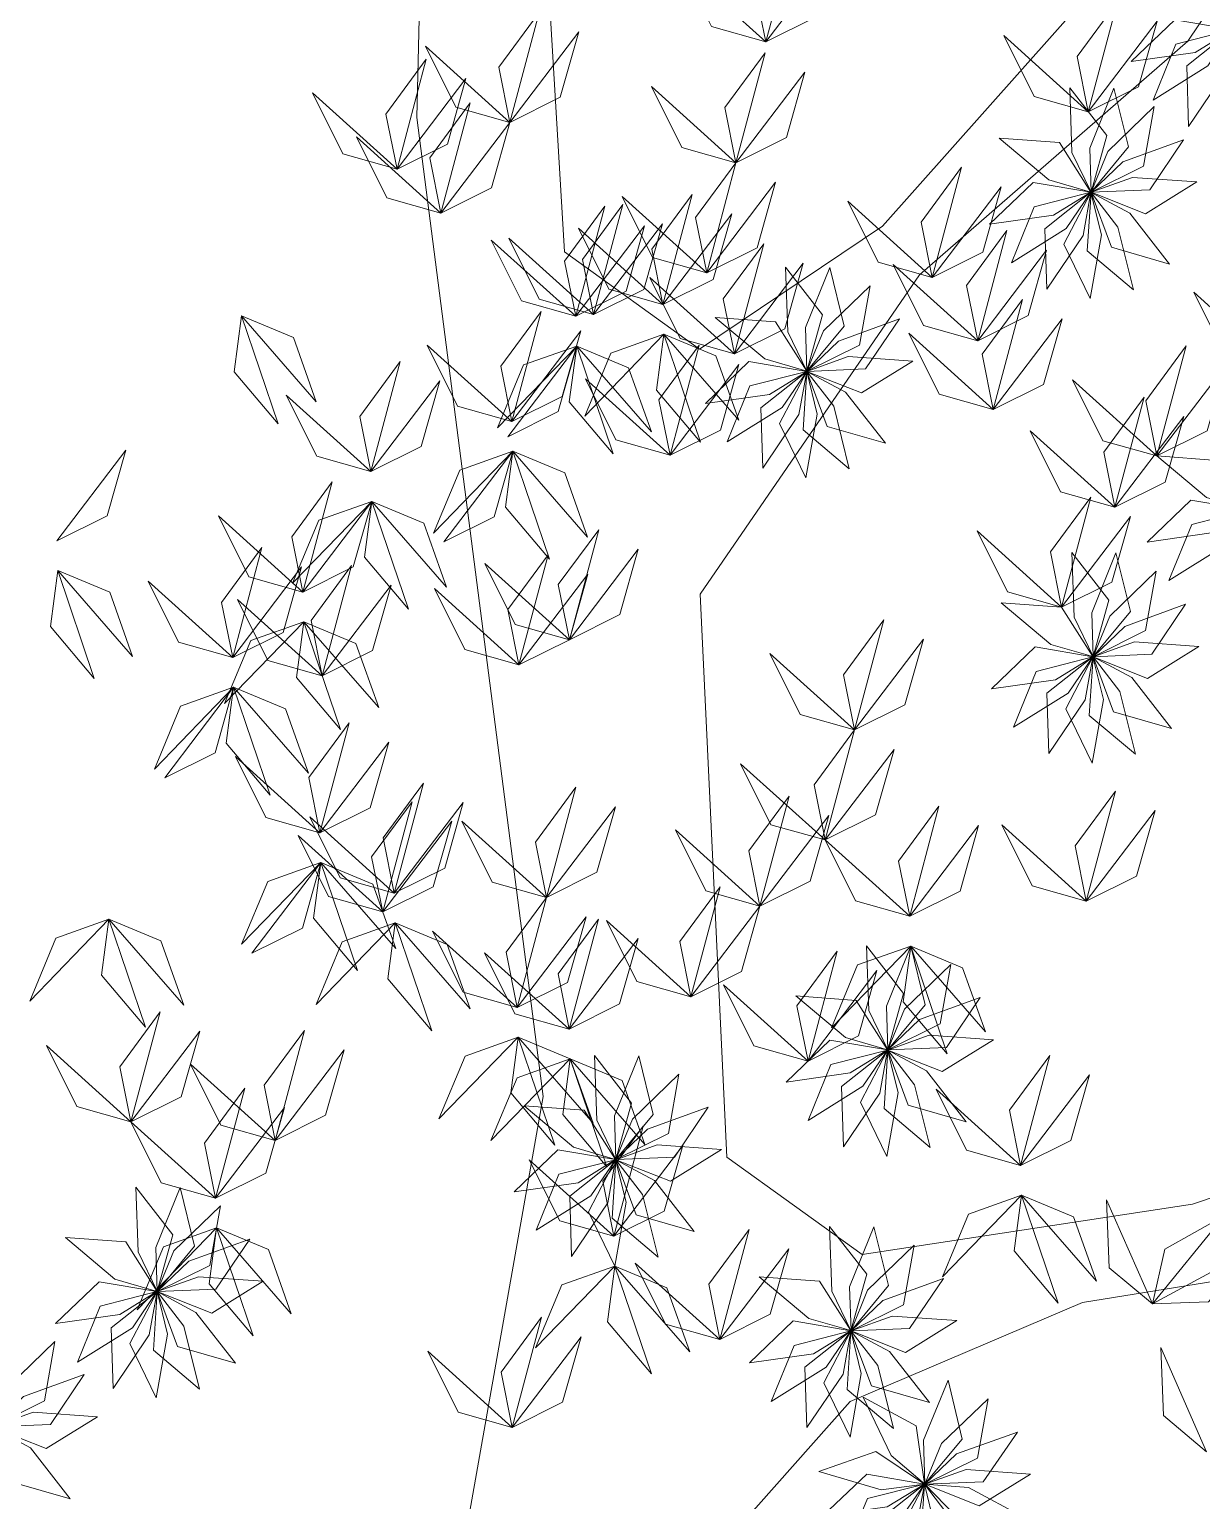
# Model space of a CAD drawing. Header units: inches. Extents: x 15 to 22798, y 21 to 21519.
# Drawn here: x 17731.5 to 17793.2, y 11151.6 to 11229.1 of the extents above; entities that cross this region are included whole.
import ezdxf

# ---------------------------------------------------------------- set-up
doc = ezdxf.new("R2010")
doc.units = ezdxf.units.IN
doc.header["$MEASUREMENT"] = 0
doc.layers.add('ARREDAMENTO', color=8, linetype='Continuous', lineweight=13)

msp = doc.modelspace()

# ---------------------------------------------------------------- linework, layer by layer
at = {"layer": 'ARREDAMENTO', "linetype": 'Continuous', "lineweight": 0}
for points in [[(17796.971, 11240.748), (17787.336, 11231.039), (17776.422, 11218.747), (17766.775, 11212.262), (17759.663, 11217.393), (17758.285, 11240.6), (17758.851, 11261.235), (17755.504, 11293.461), (17753.08, 11252.831), (17735.632, 11263.08), (17707.848, 11278.449), (17702.63, 11293.903), (17707.86, 11275.225), (17734.352, 11260.496), (17752.452, 11248.315), (17751.899, 11224.456), (17758.543, 11172.898), (17747.814, 11112.247)], [(17808.193, 11172.444), (17792.738, 11167.226), (17775.339, 11164.581), (17768.227, 11169.712), (17766.824, 11199.366), (17778.366, 11216.175), (17792.504, 11228.48), (17804.686, 11246.581)], [(17819.501, 11081.573), (17784.039, 11081.437), (17751.198, 11070.35), (17744.726, 11076.773), (17753.671, 11098.085), (17758.101, 11120.024), (17763.81, 11144.548), (17774.724, 11156.841), (17786.955, 11162.046), (17811.442, 11166.009)]]:
    msp.add_lwpolyline(points, dxfattribs=at)
at = {"layer": 'ARREDAMENTO', "lineweight": 0}
for points in [[(17770.269, 11228.447), (17769.684, 11231.353), (17771.812, 11234.243), (17770.269, 11228.447)], [(17770.269, 11228.447), (17772.923, 11229.768), (17773.9, 11233.221), (17770.269, 11228.447)], [(17770.269, 11228.447), (17767.416, 11229.254), (17765.817, 11232.466), (17770.269, 11228.447)], [(17756.797, 11224.207), (17756.212, 11227.113), (17758.34, 11230.003), (17756.797, 11224.207)], [(17787.257, 11224.764), (17786.672, 11227.67), (17788.799, 11230.56), (17787.257, 11224.764)], [(17787.257, 11224.764), (17789.91, 11226.085), (17790.887, 11229.538), (17787.257, 11224.764)], [(17789.519, 11227.412), (17792.894, 11227.887), (17794.855, 11229.102), (17791.814, 11229.617), (17789.519, 11227.412)], [(17756.797, 11224.207), (17759.451, 11225.528), (17760.428, 11228.981), (17756.797, 11224.207)], [(17787.257, 11224.764), (17784.404, 11225.571), (17782.804, 11228.783), (17787.257, 11224.764)], [(17790.668, 11225.384), (17793.558, 11227.191), (17794.855, 11229.098), (17791.867, 11228.332), (17790.668, 11225.384)], [(17792.542, 11223.999), (17794.448, 11226.825), (17794.857, 11229.095), (17792.439, 11227.179), (17792.542, 11223.999)], [(17756.797, 11224.207), (17753.945, 11225.014), (17752.345, 11228.226), (17756.797, 11224.207)], [(17768.702, 11222.083), (17768.117, 11224.989), (17770.244, 11227.879), (17768.702, 11222.083)], [(17750.849, 11221.742), (17750.264, 11224.648), (17752.391, 11227.538), (17750.849, 11221.742)], [(17768.702, 11222.083), (17771.356, 11223.404), (17772.333, 11226.857), (17768.702, 11222.083)], [(17750.849, 11221.742), (17753.503, 11223.063), (17754.48, 11226.516), (17750.849, 11221.742)], [(17768.702, 11222.083), (17765.849, 11222.89), (17764.25, 11226.102), (17768.702, 11222.083)], [(17786.28, 11226.02), (17786.399, 11222.614), (17787.403, 11220.537), (17788.233, 11223.508), (17786.28, 11226.02)], [(17750.849, 11221.742), (17747.996, 11222.549), (17746.397, 11225.761), (17750.849, 11221.742)], [(17788.611, 11226.001), (17787.334, 11222.841), (17787.407, 11220.536), (17789.373, 11222.912), (17788.611, 11226.001)], [(17753.166, 11219.433), (17752.581, 11222.339), (17754.709, 11225.229), (17753.166, 11219.433)], [(17790.732, 11225.036), (17788.28, 11222.668), (17787.409, 11220.533), (17790.172, 11221.904), (17790.732, 11225.036)], [(17753.166, 11219.433), (17755.82, 11220.754), (17756.797, 11224.207), (17753.166, 11219.433)], [(17753.166, 11219.433), (17750.314, 11220.24), (17748.714, 11223.452), (17753.166, 11219.433)], [(17782.57, 11223.371), (17785.181, 11221.18), (17787.396, 11220.536), (17785.743, 11223.141), (17782.57, 11223.371)], [(17792.277, 11223.291), (17789.075, 11222.126), (17787.41, 11220.529), (17790.492, 11220.658), (17792.277, 11223.291)], [(17767.16, 11216.287), (17766.575, 11219.193), (17768.702, 11222.083), (17767.16, 11216.287)], [(17779.043, 11216.045), (17778.458, 11218.951), (17780.585, 11221.841), (17779.043, 11216.045)], [(17767.16, 11216.287), (17769.813, 11217.608), (17770.79, 11221.061), (17767.16, 11216.287)], [(17779.043, 11216.045), (17781.696, 11217.366), (17782.673, 11220.819), (17779.043, 11216.045)], [(17782.056, 11218.84), (17785.432, 11219.315), (17787.392, 11220.53), (17784.351, 11221.045), (17782.056, 11218.84)], [(17792.98, 11221.069), (17789.579, 11221.307), (17787.409, 11220.525), (17790.277, 11219.39), (17792.98, 11221.069)], [(17761.196, 11214.083), (17760.611, 11216.989), (17762.738, 11219.879), (17761.196, 11214.083)], [(17767.16, 11216.287), (17764.307, 11217.094), (17762.707, 11220.306), (17767.16, 11216.287)], [(17764.855, 11214.617), (17764.27, 11217.523), (17766.397, 11220.413), (17764.855, 11214.617)], [(17779.043, 11216.045), (17776.19, 11216.852), (17774.59, 11220.064), (17779.043, 11216.045)], [(17783.205, 11216.812), (17786.096, 11218.619), (17787.392, 11220.526), (17784.405, 11219.76), (17783.205, 11216.812)], [(17785.08, 11215.427), (17786.985, 11218.253), (17787.394, 11220.523), (17784.976, 11218.607), (17785.08, 11215.427)], [(17787.355, 11214.924), (17787.947, 11218.281), (17787.397, 11220.521), (17785.967, 11217.787), (17787.355, 11214.924)], [(17789.639, 11215.39), (17788.814, 11218.697), (17787.4, 11220.52), (17787.206, 11217.441), (17789.639, 11215.39)], [(17791.535, 11216.744), (17789.437, 11219.43), (17787.404, 11220.52), (17788.479, 11217.629), (17791.535, 11216.744)], [(17760.259, 11213.993), (17759.674, 11216.899), (17761.802, 11219.789), (17760.259, 11213.993)], [(17764.855, 11214.617), (17767.509, 11215.938), (17768.486, 11219.391), (17764.855, 11214.617)], [(17760.259, 11213.993), (17762.913, 11215.314), (17763.89, 11218.767), (17760.259, 11213.993)], [(17764.855, 11214.617), (17762.002, 11215.423), (17760.403, 11218.636), (17764.855, 11214.617)], [(17761.196, 11214.083), (17763.85, 11215.404), (17764.827, 11218.857), (17761.196, 11214.083)], [(17781.431, 11212.71), (17780.846, 11215.616), (17782.973, 11218.506), (17781.431, 11212.71)], [(17760.259, 11213.993), (17757.407, 11214.8), (17755.807, 11218.012), (17760.259, 11213.993)], [(17761.196, 11214.083), (17758.343, 11214.89), (17756.744, 11218.102), (17761.196, 11214.083)], [(17768.619, 11212.016), (17768.034, 11214.922), (17770.161, 11217.812), (17768.619, 11212.016)], [(17768.619, 11212.016), (17771.272, 11213.337), (17772.249, 11216.79), (17768.619, 11212.016)], [(17781.431, 11212.71), (17778.578, 11213.517), (17776.979, 11216.729), (17781.431, 11212.71)], [(17781.431, 11212.71), (17784.085, 11214.031), (17785.062, 11217.484), (17781.431, 11212.71)], [(17768.619, 11212.016), (17765.766, 11212.823), (17764.166, 11216.035), (17768.619, 11212.016)], [(17771.313, 11216.585), (17771.432, 11213.179), (17772.436, 11211.102), (17773.266, 11214.073), (17771.313, 11216.585)], [(17773.643, 11216.566), (17772.367, 11213.406), (17772.439, 11211.1), (17774.405, 11213.477), (17773.643, 11216.566)], [(17775.765, 11215.601), (17773.313, 11213.233), (17772.442, 11211.098), (17775.204, 11212.469), (17775.765, 11215.601)], [(17797.263, 11211.241), (17794.411, 11212.048), (17792.811, 11215.26), (17797.263, 11211.241)], [(17782.251, 11209.086), (17781.666, 11211.992), (17783.793, 11214.882), (17782.251, 11209.086)], [(17742.659, 11214.012), (17742.269, 11211.073), (17744.585, 11208.332), (17742.659, 11214.012)], [(17742.659, 11214.012), (17745.395, 11212.871), (17746.6, 11209.491), (17742.659, 11214.012)], [(17756.895, 11208.454), (17756.311, 11211.36), (17758.438, 11214.25), (17756.895, 11208.454)], [(17756.895, 11208.454), (17756.311, 11211.36), (17758.438, 11214.25), (17756.895, 11208.454)], [(17767.602, 11213.935), (17770.214, 11211.745), (17772.429, 11211.101), (17770.776, 11213.706), (17767.602, 11213.935)], [(17777.31, 11213.856), (17774.107, 11212.69), (17772.442, 11211.094), (17775.524, 11211.223), (17777.31, 11213.856)], [(17782.251, 11209.086), (17784.904, 11210.407), (17785.881, 11213.86), (17782.251, 11209.086)], [(17756.895, 11208.454), (17759.549, 11209.775), (17760.526, 11213.228), (17756.895, 11208.454)], [(17756.895, 11208.454), (17759.549, 11209.775), (17760.526, 11213.228), (17756.895, 11208.454)], [(17764.907, 11213.05), (17762.115, 11212.054), (17760.733, 11208.742), (17764.907, 11213.05)], [(17764.907, 11213.05), (17764.517, 11210.111), (17766.833, 11207.369), (17764.907, 11213.05)], [(17764.907, 11213.05), (17767.643, 11211.909), (17768.849, 11208.529), (17764.907, 11213.05)], [(17782.251, 11209.086), (17779.398, 11209.893), (17777.799, 11213.105), (17782.251, 11209.086)], [(17756.895, 11208.454), (17754.043, 11209.261), (17752.443, 11212.473), (17756.895, 11208.454)], [(17756.895, 11208.454), (17754.043, 11209.261), (17752.443, 11212.473), (17756.895, 11208.454)], [(17760.312, 11212.426), (17757.519, 11211.431), (17756.138, 11208.119), (17760.312, 11212.426)], [(17756.681, 11207.652), (17759.335, 11208.973), (17760.312, 11212.426), (17756.681, 11207.652)], [(17760.312, 11212.426), (17759.922, 11209.487), (17762.238, 11206.746), (17760.312, 11212.426)], [(17760.312, 11212.426), (17763.048, 11211.285), (17764.253, 11207.905), (17760.312, 11212.426)], [(17765.228, 11206.684), (17764.643, 11209.59), (17766.77, 11212.48), (17765.228, 11206.684)], [(17790.871, 11206.637), (17790.286, 11209.543), (17792.414, 11212.433), (17790.871, 11206.637)], [(17749.47, 11205.813), (17748.885, 11208.719), (17751.013, 11211.609), (17749.47, 11205.813)], [(17765.228, 11206.684), (17767.881, 11208.005), (17768.858, 11211.458), (17765.228, 11206.684)], [(17767.089, 11209.405), (17770.464, 11209.88), (17772.425, 11211.095), (17769.383, 11211.61), (17767.089, 11209.405)], [(17778.012, 11211.634), (17774.612, 11211.872), (17772.442, 11211.09), (17775.31, 11209.955), (17778.012, 11211.634)], [(17790.871, 11206.637), (17793.525, 11207.958), (17794.502, 11211.411), (17790.871, 11206.637)], [(17749.47, 11205.813), (17752.124, 11207.134), (17753.101, 11210.587), (17749.47, 11205.813)], [(17765.228, 11206.684), (17762.375, 11207.491), (17760.775, 11210.703), (17765.228, 11206.684)], [(17768.238, 11207.377), (17771.128, 11209.184), (17772.425, 11211.091), (17769.437, 11210.324), (17768.238, 11207.377)], [(17770.112, 11205.992), (17772.018, 11208.818), (17772.426, 11211.088), (17770.009, 11209.172), (17770.112, 11205.992)], [(17772.388, 11205.489), (17772.98, 11208.846), (17772.429, 11211.086), (17771, 11208.352), (17772.388, 11205.489)], [(17774.671, 11205.955), (17773.847, 11209.262), (17772.433, 11211.085), (17772.239, 11208.006), (17774.671, 11205.955)], [(17776.568, 11207.309), (17774.469, 11209.995), (17772.437, 11211.085), (17773.512, 11208.194), (17776.568, 11207.309)], [(17790.871, 11206.637), (17788.019, 11207.443), (17786.419, 11210.656), (17790.871, 11206.637)], [(17749.47, 11205.813), (17746.618, 11206.62), (17745.018, 11209.832), (17749.47, 11205.813)], [(17788.655, 11203.934), (17788.07, 11206.84), (17790.197, 11209.73), (17788.655, 11203.934)], [(17788.655, 11203.934), (17791.308, 11205.255), (17792.285, 11208.708), (17788.655, 11203.934)], [(17788.655, 11203.934), (17785.802, 11204.741), (17784.203, 11207.953), (17788.655, 11203.934)], [(17732.929, 11202.167), (17735.583, 11203.488), (17736.56, 11206.942), (17732.929, 11202.167)], [(17756.948, 11206.887), (17754.155, 11205.892), (17752.774, 11202.58), (17756.948, 11206.887)], [(17753.317, 11202.113), (17755.971, 11203.434), (17756.948, 11206.887), (17753.317, 11202.113)], [(17756.948, 11206.887), (17756.558, 11203.948), (17758.874, 11201.207), (17756.948, 11206.887)], [(17756.948, 11206.887), (17759.684, 11205.746), (17760.889, 11202.366), (17756.948, 11206.887)], [(17790.871, 11206.637), (17793.482, 11204.446), (17795.697, 11203.802), (17794.045, 11206.407), (17790.871, 11206.637)], [(17745.892, 11199.472), (17745.307, 11202.378), (17747.434, 11205.268), (17745.892, 11199.472)], [(17785.849, 11198.674), (17785.264, 11201.581), (17787.392, 11204.47), (17785.849, 11198.674)], [(17749.523, 11204.246), (17746.73, 11203.251), (17745.349, 11199.939), (17749.523, 11204.246)], [(17745.892, 11199.472), (17748.546, 11200.793), (17749.523, 11204.246), (17745.892, 11199.472)], [(17749.523, 11204.246), (17749.133, 11201.307), (17751.448, 11198.566), (17749.523, 11204.246)], [(17749.523, 11204.246), (17752.259, 11203.105), (17753.464, 11199.725), (17749.523, 11204.246)], [(17790.358, 11202.106), (17793.733, 11202.581), (17795.693, 11203.796), (17792.652, 11204.311), (17790.358, 11202.106)], [(17791.507, 11200.078), (17794.397, 11201.885), (17795.694, 11203.792), (17792.706, 11203.026), (17791.507, 11200.078)], [(17745.892, 11199.472), (17743.039, 11200.279), (17741.44, 11203.491), (17745.892, 11199.472)], [(17785.849, 11198.674), (17788.503, 11199.995), (17789.48, 11203.448), (17785.849, 11198.674)], [(17759.927, 11196.958), (17759.342, 11199.864), (17761.47, 11202.754), (17759.927, 11196.958)], [(17785.849, 11198.674), (17782.997, 11199.481), (17781.397, 11202.693), (17785.849, 11198.674)], [(17742.194, 11196.019), (17741.609, 11198.925), (17743.736, 11201.815), (17742.194, 11196.019)], [(17757.273, 11195.637), (17756.688, 11198.543), (17758.816, 11201.433), (17757.273, 11195.637)], [(17759.927, 11196.958), (17762.581, 11198.279), (17763.558, 11201.732), (17759.927, 11196.958)], [(17786.386, 11201.554), (17786.505, 11198.148), (17787.509, 11196.071), (17788.339, 11199.042), (17786.386, 11201.554)], [(17788.716, 11201.535), (17787.44, 11198.375), (17787.512, 11196.069), (17789.478, 11198.446), (17788.716, 11201.535)], [(17732.982, 11200.6), (17732.592, 11197.662), (17734.908, 11194.92), (17732.982, 11200.6)], [(17732.982, 11200.6), (17735.718, 11199.46), (17736.923, 11196.079), (17732.982, 11200.6)], [(17742.194, 11196.019), (17744.848, 11197.34), (17745.825, 11200.793), (17742.194, 11196.019)], [(17746.907, 11195.065), (17746.322, 11197.971), (17748.45, 11200.861), (17746.907, 11195.065)], [(17759.927, 11196.958), (17757.075, 11197.764), (17755.475, 11200.977), (17759.927, 11196.958)], [(17790.838, 11200.57), (17788.386, 11198.202), (17787.515, 11196.066), (17790.277, 11197.438), (17790.838, 11200.57)], [(17742.194, 11196.019), (17739.341, 11196.825), (17737.742, 11200.038), (17742.194, 11196.019)], [(17746.907, 11195.065), (17749.561, 11196.386), (17750.538, 11199.839), (17746.907, 11195.065)], [(17757.273, 11195.637), (17759.927, 11196.958), (17760.904, 11200.411), (17757.273, 11195.637)], [(17746.907, 11195.065), (17744.054, 11195.872), (17742.455, 11199.084), (17746.907, 11195.065)], [(17757.273, 11195.637), (17754.421, 11196.443), (17752.821, 11199.656), (17757.273, 11195.637)], [(17782.675, 11198.904), (17785.287, 11196.713), (17787.502, 11196.07), (17785.849, 11198.674), (17782.675, 11198.904)], [(17792.383, 11198.825), (17789.18, 11197.659), (17787.515, 11196.063), (17790.597, 11196.192), (17792.383, 11198.825)], [(17745.944, 11197.905), (17743.152, 11196.91), (17741.77, 11193.598), (17745.944, 11197.905)], [(17745.944, 11197.905), (17745.554, 11194.966), (17747.87, 11192.225), (17745.944, 11197.905)], [(17745.944, 11197.905), (17748.68, 11196.764), (17749.885, 11193.384), (17745.944, 11197.905)], [(17774.941, 11192.208), (17774.356, 11195.114), (17776.483, 11198.004), (17774.941, 11192.208)], [(17774.941, 11192.208), (17777.595, 11193.529), (17778.572, 11196.982), (17774.941, 11192.208)], [(17782.162, 11194.374), (17785.537, 11194.848), (17787.498, 11196.064), (17784.456, 11196.578), (17782.162, 11194.374)], [(17793.085, 11196.603), (17789.685, 11196.84), (17787.515, 11196.059), (17790.383, 11194.923), (17793.085, 11196.603)], [(17774.941, 11192.208), (17772.088, 11193.014), (17770.489, 11196.227), (17774.941, 11192.208)], [(17783.311, 11192.346), (17786.201, 11194.152), (17787.498, 11196.06), (17784.51, 11195.293), (17783.311, 11192.346)], [(17785.185, 11190.961), (17787.091, 11193.787), (17787.499, 11196.057), (17785.082, 11194.141), (17785.185, 11190.961)], [(17787.461, 11190.458), (17788.053, 11193.814), (17787.502, 11196.054), (17786.073, 11193.321), (17787.461, 11190.458)], [(17789.744, 11190.924), (17788.92, 11194.231), (17787.506, 11196.053), (17787.312, 11192.975), (17789.744, 11190.924)], [(17791.641, 11192.278), (17789.542, 11194.964), (17787.51, 11196.054), (17788.585, 11193.163), (17791.641, 11192.278)], [(17742.246, 11194.452), (17739.454, 11193.456), (17738.072, 11190.144), (17742.246, 11194.452)], [(17738.615, 11189.678), (17741.269, 11190.999), (17742.246, 11194.452), (17738.615, 11189.678)], [(17742.246, 11194.452), (17741.857, 11191.513), (17744.172, 11188.771), (17742.246, 11194.452)], [(17742.246, 11194.452), (17744.982, 11193.311), (17746.188, 11189.931), (17742.246, 11194.452)], [(17746.788, 11186.791), (17746.203, 11189.697), (17748.331, 11192.587), (17746.788, 11186.791)], [(17773.398, 11186.412), (17772.813, 11189.318), (17774.941, 11192.208), (17773.398, 11186.412)], [(17746.788, 11186.791), (17749.442, 11188.112), (17750.419, 11191.565), (17746.788, 11186.791)], [(17773.398, 11186.412), (17776.052, 11187.733), (17777.029, 11191.186), (17773.398, 11186.412)], [(17746.788, 11186.791), (17743.936, 11187.597), (17742.336, 11190.81), (17746.788, 11186.791)], [(17773.398, 11186.412), (17770.546, 11187.218), (17768.946, 11190.431), (17773.398, 11186.412)], [(17750.708, 11183.613), (17750.123, 11186.519), (17752.25, 11189.409), (17750.708, 11183.613)], [(17758.721, 11183.389), (17758.136, 11186.295), (17760.263, 11189.185), (17758.721, 11183.389)], [(17787.147, 11183.19), (17786.562, 11186.097), (17788.689, 11188.987), (17787.147, 11183.19)], [(17750.097, 11182.624), (17749.512, 11185.53), (17751.639, 11188.42), (17750.097, 11182.624)], [(17750.708, 11183.613), (17753.361, 11184.934), (17754.338, 11188.387), (17750.708, 11183.613)], [(17758.721, 11183.389), (17761.375, 11184.71), (17762.352, 11188.163), (17758.721, 11183.389)], [(17769.961, 11182.93), (17769.376, 11185.836), (17771.503, 11188.726), (17769.961, 11182.93)], [(17777.85, 11182.392), (17777.265, 11185.299), (17779.393, 11188.189), (17777.85, 11182.392)], [(17750.708, 11183.613), (17747.855, 11184.42), (17746.255, 11187.632), (17750.708, 11183.613)], [(17750.097, 11182.624), (17752.751, 11183.945), (17753.728, 11187.398), (17750.097, 11182.624)], [(17758.721, 11183.389), (17755.868, 11184.196), (17754.269, 11187.408), (17758.721, 11183.389)], [(17769.961, 11182.93), (17772.615, 11184.251), (17773.592, 11187.704), (17769.961, 11182.93)], [(17787.147, 11183.19), (17789.801, 11184.511), (17790.778, 11187.965), (17787.147, 11183.19)], [(17750.097, 11182.624), (17747.244, 11183.431), (17745.645, 11186.643), (17750.097, 11182.624)], [(17769.961, 11182.93), (17767.108, 11183.737), (17765.509, 11186.949), (17769.961, 11182.93)], [(17777.85, 11182.392), (17780.504, 11183.713), (17781.481, 11187.166), (17777.85, 11182.392)], [(17787.147, 11183.19), (17784.294, 11183.997), (17782.695, 11187.21), (17787.147, 11183.19)], [(17777.85, 11182.392), (17774.998, 11183.199), (17773.398, 11186.412), (17777.85, 11182.392)], [(17746.841, 11185.224), (17744.048, 11184.228), (17742.667, 11180.916), (17746.841, 11185.224)], [(17743.21, 11180.45), (17745.864, 11181.771), (17746.841, 11185.224), (17743.21, 11180.45)], [(17746.841, 11185.224), (17746.451, 11182.285), (17748.766, 11179.543), (17746.841, 11185.224)], [(17746.841, 11185.224), (17749.577, 11184.083), (17750.782, 11180.703), (17746.841, 11185.224)], [(17766.33, 11178.156), (17765.745, 11181.062), (17767.872, 11183.952), (17766.33, 11178.156)], [(17757.178, 11177.593), (17756.593, 11180.499), (17758.721, 11183.389), (17757.178, 11177.593)], [(17766.33, 11178.156), (17768.984, 11179.477), (17769.961, 11182.93), (17766.33, 11178.156)], [(17735.676, 11182.235), (17732.884, 11181.239), (17731.503, 11177.927), (17735.676, 11182.235)], [(17735.676, 11182.235), (17735.287, 11179.296), (17737.602, 11176.555), (17735.676, 11182.235)], [(17735.676, 11182.235), (17738.413, 11181.094), (17739.618, 11177.714), (17735.676, 11182.235)], [(17750.76, 11182.046), (17747.968, 11181.05), (17746.586, 11177.738), (17750.76, 11182.046)], [(17750.76, 11182.046), (17750.37, 11179.107), (17752.686, 11176.366), (17750.76, 11182.046)], [(17750.76, 11182.046), (17753.496, 11180.905), (17754.701, 11177.525), (17750.76, 11182.046)], [(17757.178, 11177.593), (17759.832, 11178.914), (17760.809, 11182.367), (17757.178, 11177.593)], [(17759.914, 11176.452), (17759.329, 11179.358), (17761.457, 11182.248), (17759.914, 11176.452)], [(17766.33, 11178.156), (17763.477, 11178.963), (17761.878, 11182.175), (17766.33, 11178.156)], [(17757.178, 11177.593), (17754.326, 11178.4), (17752.726, 11181.612), (17757.178, 11177.593)], [(17759.914, 11176.452), (17762.568, 11177.773), (17763.545, 11181.226), (17759.914, 11176.452)], [(17759.914, 11176.452), (17757.062, 11177.259), (17755.462, 11180.471), (17759.914, 11176.452)], [(17772.496, 11174.766), (17771.911, 11177.673), (17774.038, 11180.563), (17772.496, 11174.766)], [(17777.903, 11180.825), (17775.11, 11179.83), (17773.729, 11176.518), (17777.903, 11180.825)], [(17775.572, 11180.844), (17775.691, 11177.438), (17776.695, 11175.361), (17777.525, 11178.332), (17775.572, 11180.844)], [(17777.903, 11180.825), (17776.626, 11177.665), (17776.699, 11175.36), (17778.665, 11177.736), (17777.903, 11180.825)], [(17777.903, 11180.825), (17777.513, 11177.887), (17779.829, 11175.145), (17777.903, 11180.825)], [(17777.903, 11180.825), (17780.639, 11179.684), (17781.844, 11176.304), (17777.903, 11180.825)], [(17772.496, 11174.766), (17775.149, 11176.088), (17776.126, 11179.541), (17772.496, 11174.766)], [(17780.024, 11179.86), (17777.572, 11177.492), (17776.701, 11175.357), (17779.464, 11176.728), (17780.024, 11179.86)], [(17772.496, 11174.766), (17769.643, 11175.573), (17768.043, 11178.786), (17772.496, 11174.766)], [(17771.862, 11178.195), (17774.473, 11176.004), (17776.688, 11175.36), (17775.035, 11177.965), (17771.862, 11178.195)], [(17781.569, 11178.116), (17778.367, 11176.95), (17776.702, 11175.353), (17779.784, 11175.482), (17781.569, 11178.116)], [(17736.834, 11171.561), (17736.25, 11174.467), (17738.377, 11177.357), (17736.834, 11171.561)], [(17736.834, 11171.561), (17739.488, 11172.882), (17740.465, 11176.335), (17736.834, 11171.561)], [(17744.429, 11170.589), (17743.844, 11173.495), (17745.971, 11176.385), (17744.429, 11170.589)], [(17757.231, 11176.026), (17754.438, 11175.03), (17753.057, 11171.718), (17757.231, 11176.026)], [(17757.231, 11176.026), (17756.841, 11173.087), (17759.157, 11170.346), (17757.231, 11176.026)], [(17757.231, 11176.026), (17759.967, 11174.885), (17761.172, 11171.505), (17757.231, 11176.026)], [(17771.348, 11173.664), (17774.724, 11174.139), (17776.684, 11175.354), (17773.643, 11175.869), (17771.348, 11173.664)], [(17782.272, 11175.893), (17778.871, 11176.131), (17776.701, 11175.349), (17779.569, 11174.214), (17782.272, 11175.893)], [(17736.834, 11171.561), (17733.982, 11172.368), (17732.382, 11175.58), (17736.834, 11171.561)], [(17744.429, 11170.589), (17747.083, 11171.91), (17748.06, 11175.363), (17744.429, 11170.589)], [(17759.967, 11174.885), (17757.174, 11173.889), (17755.793, 11170.577), (17759.967, 11174.885)], [(17759.967, 11174.885), (17759.577, 11171.946), (17761.893, 11169.205), (17759.967, 11174.885)], [(17759.967, 11174.885), (17762.703, 11173.744), (17763.908, 11170.364), (17759.967, 11174.885)], [(17761.248, 11175.067), (17761.367, 11171.661), (17762.371, 11169.584), (17763.201, 11172.555), (17761.248, 11175.067)], [(17763.579, 11175.048), (17762.302, 11171.888), (17762.374, 11169.582), (17764.341, 11171.959), (17763.579, 11175.048)], [(17772.497, 11171.636), (17775.388, 11173.443), (17776.684, 11175.35), (17773.696, 11174.584), (17772.497, 11171.636)], [(17774.371, 11170.251), (17776.277, 11173.077), (17776.686, 11175.347), (17774.268, 11173.431), (17774.371, 11170.251)], [(17776.647, 11169.748), (17777.239, 11173.105), (17776.689, 11175.345), (17775.259, 11172.611), (17776.647, 11169.748)], [(17778.931, 11170.214), (17778.106, 11173.521), (17776.692, 11175.344), (17776.498, 11172.265), (17778.931, 11170.214)], [(17780.827, 11171.568), (17778.729, 11174.254), (17776.696, 11175.344), (17777.771, 11172.453), (17780.827, 11171.568)], [(17783.692, 11169.271), (17783.107, 11172.177), (17785.234, 11175.067), (17783.692, 11169.271)], [(17744.429, 11170.589), (17741.576, 11171.396), (17739.977, 11174.608), (17744.429, 11170.589)], [(17741.287, 11167.542), (17740.702, 11170.448), (17742.829, 11173.338), (17741.287, 11167.542)], [(17765.7, 11174.083), (17763.248, 11171.715), (17762.377, 11169.579), (17765.14, 11170.951), (17765.7, 11174.083)], [(17783.692, 11169.271), (17786.346, 11170.592), (17787.323, 11174.045), (17783.692, 11169.271)], [(17783.692, 11169.271), (17780.839, 11170.077), (17779.24, 11173.29), (17783.692, 11169.271)], [(17741.287, 11167.542), (17743.94, 11168.863), (17744.917, 11172.316), (17741.287, 11167.542)], [(17757.538, 11172.417), (17760.149, 11170.226), (17762.364, 11169.583), (17760.711, 11172.187), (17757.538, 11172.417)], [(17767.245, 11172.338), (17764.042, 11171.172), (17762.378, 11169.576), (17765.459, 11169.705), (17767.245, 11172.338)], [(17741.287, 11167.542), (17738.434, 11168.348), (17736.834, 11171.561), (17741.287, 11167.542)], [(17762.271, 11165.538), (17761.686, 11168.444), (17763.813, 11171.334), (17762.271, 11165.538)], [(17762.271, 11165.538), (17764.924, 11166.859), (17765.901, 11170.312), (17762.271, 11165.538)], [(17767.947, 11170.116), (17764.547, 11170.353), (17762.377, 11169.572), (17765.245, 11168.436), (17767.947, 11170.116)], [(17757.024, 11167.887), (17760.399, 11168.361), (17762.36, 11169.577), (17759.318, 11170.091), (17757.024, 11167.887)], [(17762.271, 11165.538), (17759.418, 11166.344), (17757.818, 11169.557), (17762.271, 11165.538)], [(17758.173, 11165.859), (17761.063, 11167.665), (17762.36, 11169.573), (17759.372, 11168.806), (17758.173, 11165.859)], [(17760.047, 11164.474), (17761.953, 11167.3), (17762.362, 11169.57), (17759.944, 11167.654), (17760.047, 11164.474)], [(17762.323, 11163.971), (17762.915, 11167.327), (17762.364, 11169.567), (17760.935, 11166.834), (17762.323, 11163.971)], [(17764.607, 11164.437), (17763.782, 11167.744), (17762.368, 11169.566), (17762.174, 11166.488), (17764.607, 11164.437)], [(17766.503, 11165.791), (17764.405, 11168.477), (17762.372, 11169.567), (17763.447, 11166.676), (17766.503, 11165.791)], [(17737.095, 11168.124), (17737.214, 11164.717), (17738.218, 11162.64), (17739.048, 11165.611), (17737.095, 11168.124)], [(17739.426, 11168.105), (17738.149, 11164.944), (17738.222, 11162.639), (17740.188, 11165.015), (17739.426, 11168.105)], [(17741.547, 11167.139), (17739.096, 11164.771), (17738.224, 11162.636), (17740.987, 11164.007), (17741.547, 11167.139)], [(17783.744, 11167.704), (17780.952, 11166.708), (17779.57, 11163.396), (17783.744, 11167.704)], [(17783.744, 11167.704), (17783.354, 11164.765), (17785.67, 11162.023), (17783.744, 11167.704)], [(17783.744, 11167.704), (17786.48, 11166.563), (17787.685, 11163.183), (17783.744, 11167.704)], [(17790.631, 11161.973), (17788.362, 11163.881), (17788.224, 11167.467), (17790.631, 11161.973)], [(17790.631, 11161.973), (17791.292, 11164.863), (17794.419, 11166.623), (17790.631, 11161.973)], [(17741.339, 11165.975), (17738.547, 11164.979), (17737.165, 11161.667), (17741.339, 11165.975)], [(17741.339, 11165.975), (17740.949, 11163.036), (17743.265, 11160.294), (17741.339, 11165.975)], [(17741.339, 11165.975), (17744.075, 11164.834), (17745.28, 11161.454), (17741.339, 11165.975)], [(17767.85, 11160.108), (17767.265, 11163.014), (17769.392, 11165.904), (17767.85, 11160.108)], [(17773.635, 11166.052), (17773.754, 11162.646), (17774.758, 11160.569), (17775.588, 11163.54), (17773.635, 11166.052)], [(17775.965, 11166.033), (17774.689, 11162.873), (17774.761, 11160.567), (17776.727, 11162.944), (17775.965, 11166.033)], [(17733.385, 11165.474), (17735.996, 11163.283), (17738.211, 11162.639), (17736.559, 11165.244), (17733.385, 11165.474)], [(17743.093, 11165.395), (17739.89, 11164.229), (17738.225, 11162.632), (17741.307, 11162.761), (17743.093, 11165.395)], [(17767.85, 11160.108), (17770.503, 11161.429), (17771.48, 11164.882), (17767.85, 11160.108)], [(17778.087, 11165.068), (17775.635, 11162.7), (17774.763, 11160.565), (17777.526, 11161.936), (17778.087, 11165.068)], [(17790.631, 11161.973), (17793.593, 11162.087), (17795.903, 11164.833), (17790.631, 11161.973)], [(17767.85, 11160.108), (17764.997, 11160.915), (17763.398, 11164.127), (17767.85, 11160.108)], [(17743.795, 11163.172), (17740.395, 11163.41), (17738.224, 11162.629), (17741.092, 11161.493), (17743.795, 11163.172)], [(17762.323, 11163.971), (17759.531, 11162.975), (17758.149, 11159.663), (17762.323, 11163.971)], [(17762.323, 11163.971), (17761.933, 11161.032), (17764.249, 11158.29), (17762.323, 11163.971)], [(17762.323, 11163.971), (17765.059, 11162.83), (17766.264, 11159.45), (17762.323, 11163.971)], [(17769.924, 11163.402), (17772.536, 11161.212), (17774.751, 11160.568), (17773.098, 11163.173), (17769.924, 11163.402)], [(17779.632, 11163.323), (17776.429, 11162.157), (17774.764, 11160.561), (17777.846, 11160.69), (17779.632, 11163.323)], [(17732.871, 11160.943), (17736.247, 11161.418), (17738.207, 11162.633), (17735.166, 11163.148), (17732.871, 11160.943)], [(17734.02, 11158.915), (17736.911, 11160.722), (17738.207, 11162.63), (17735.22, 11161.863), (17734.02, 11158.915)], [(17735.895, 11157.53), (17737.8, 11160.356), (17738.209, 11162.626), (17735.792, 11160.711), (17735.895, 11157.53)], [(17738.17, 11157.027), (17738.762, 11160.384), (17738.212, 11162.624), (17736.783, 11159.891), (17738.17, 11157.027)], [(17740.454, 11157.493), (17739.629, 11160.8), (17738.215, 11162.623), (17738.022, 11159.544), (17740.454, 11157.493)], [(17742.351, 11158.848), (17740.252, 11161.533), (17738.219, 11162.623), (17739.294, 11159.732), (17742.351, 11158.848)], [(17756.916, 11155.476), (17756.332, 11158.382), (17758.459, 11161.272), (17756.916, 11155.476)], [(17769.411, 11158.872), (17772.786, 11159.347), (17774.747, 11160.562), (17771.705, 11161.077), (17769.411, 11158.872)], [(17780.334, 11161.101), (17776.934, 11161.339), (17774.764, 11160.557), (17777.632, 11159.422), (17780.334, 11161.101)], [(17756.916, 11155.476), (17759.57, 11156.797), (17760.547, 11160.25), (17756.916, 11155.476)], [(17770.56, 11156.844), (17773.45, 11158.651), (17774.747, 11160.558), (17771.759, 11159.791), (17770.56, 11156.844)], [(17772.434, 11155.459), (17774.34, 11158.285), (17774.748, 11160.555), (17772.331, 11158.639), (17772.434, 11155.459)], [(17774.71, 11154.956), (17775.301, 11158.313), (17774.751, 11160.553), (17773.322, 11157.819), (17774.71, 11154.956)], [(17776.993, 11155.422), (17776.169, 11158.729), (17774.755, 11160.552), (17774.561, 11157.473), (17776.993, 11155.422)], [(17778.89, 11156.776), (17776.791, 11159.462), (17774.759, 11160.552), (17775.833, 11157.661), (17778.89, 11156.776)], [(17732.836, 11160.002), (17730.384, 11157.634), (17729.512, 11155.499), (17732.275, 11156.87), (17732.836, 11160.002)], [(17756.916, 11155.476), (17754.064, 11156.283), (17752.464, 11159.495), (17756.916, 11155.476)], [(17793.481, 11154.19), (17791.212, 11156.097), (17791.073, 11159.683), (17793.481, 11154.19)], [(17734.381, 11158.258), (17731.178, 11157.092), (17729.513, 11155.495), (17732.595, 11155.624), (17734.381, 11158.258)], [(17779.872, 11157.954), (17778.58, 11154.799), (17778.642, 11152.493), (17780.619, 11154.861), (17779.872, 11157.954)], [(17775.4, 11157.063), (17776.88, 11153.992), (17778.635, 11152.495), (17778.199, 11155.549), (17775.4, 11157.063)], [(17781.989, 11156.978), (17779.526, 11154.622), (17778.645, 11152.49), (17781.414, 11153.849), (17781.989, 11156.978)], [(17735.083, 11156.035), (17731.683, 11156.273), (17729.513, 11155.491), (17732.38, 11154.356), (17735.083, 11156.035)], [(17733.639, 11151.71), (17731.54, 11154.396), (17729.507, 11155.486), (17730.582, 11152.595), (17733.639, 11151.71)], [(17783.526, 11155.227), (17780.318, 11154.076), (17778.645, 11152.487), (17781.728, 11152.601), (17783.526, 11155.227)], [(17773.07, 11153.143), (17776.342, 11152.189), (17778.629, 11152.491), (17776.068, 11154.21), (17773.07, 11153.143)], [(17784.218, 11153.001), (17780.819, 11153.254), (17778.645, 11152.483), (17781.507, 11151.334), (17784.218, 11153.001)], [(17773.284, 11150.823), (17776.662, 11151.282), (17778.628, 11152.488), (17775.589, 11153.017), (17773.284, 11150.823)], [(17774.424, 11148.789), (17777.322, 11150.582), (17778.628, 11152.484), (17775.637, 11151.731), (17774.424, 11148.789)], [(17776.292, 11147.396), (17778.21, 11150.213), (17778.629, 11152.481), (17776.203, 11150.576), (17776.292, 11147.396)], [(17778.565, 11146.882), (17779.172, 11150.236), (17778.632, 11152.479), (17777.19, 11149.752), (17778.565, 11146.882)], [(17780.851, 11147.337), (17780.041, 11150.648), (17778.636, 11152.477), (17778.428, 11149.4), (17780.851, 11147.337)], [(17783.945, 11150.687), (17780.942, 11152.3), (17778.643, 11152.48), (17780.79, 11150.266), (17783.945, 11150.687)]]:
    msp.add_lwpolyline(points, dxfattribs=at)

doc.saveas('drawing.dxf')
